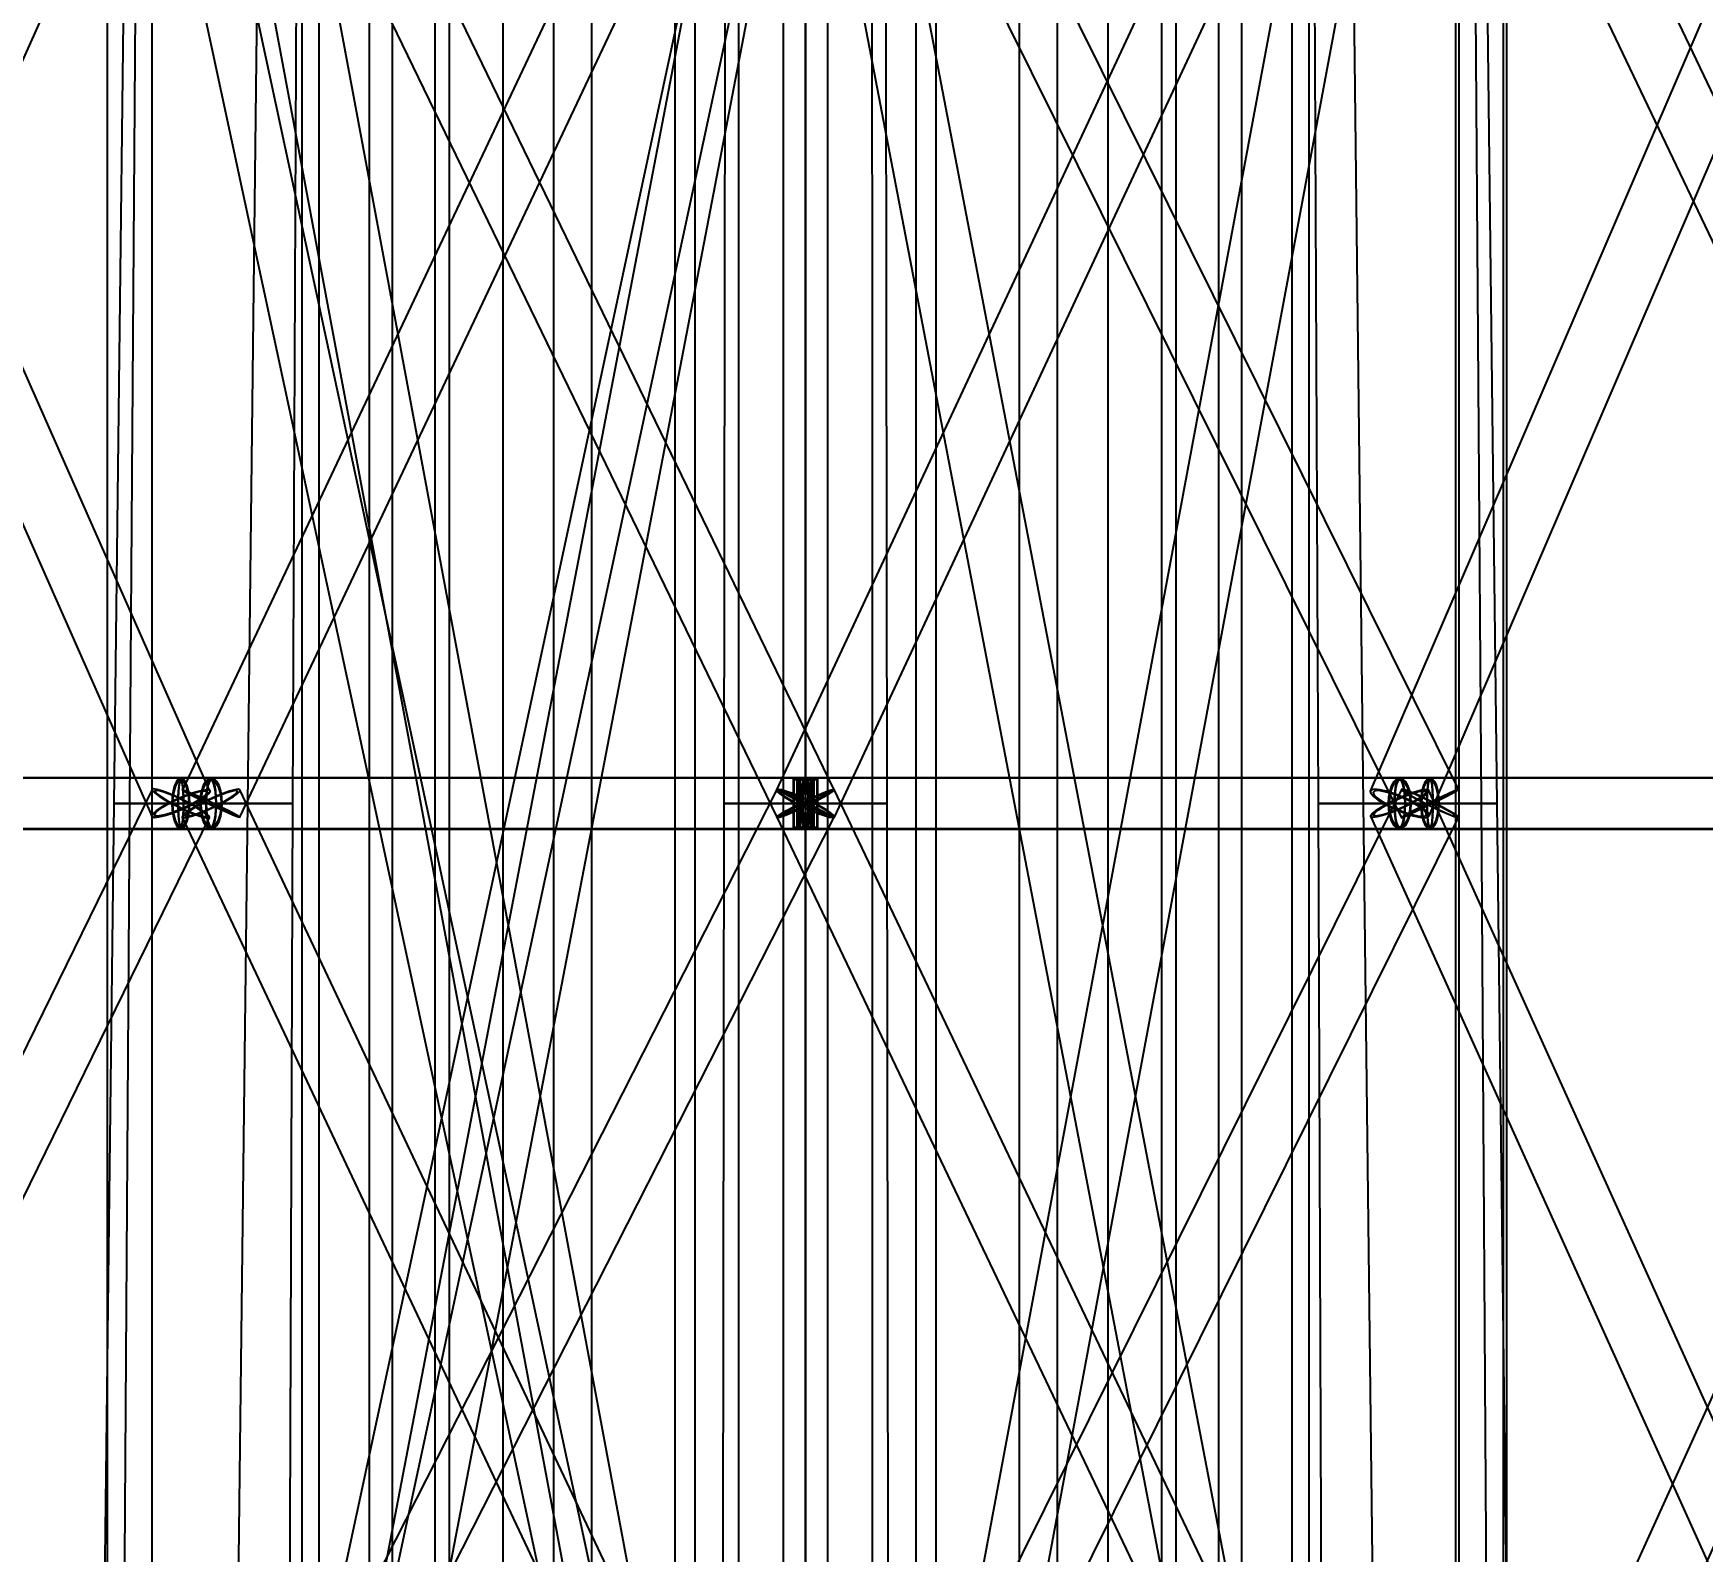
# Model space of a CAD drawing. Header units: millimetres. Extents: x -123812 to 252100, y -3000 to 639000.
# Drawn here: x -6135 to 7129, y 234055 to 246119 of the extents above; entities that cross this region are included whole.
import ezdxf

# ---------------------------------------------------------------- set-up
doc = ezdxf.new("R2010")
doc.units = ezdxf.units.MM
for name, color, linetype, lineweight in [('D-BMK-AXIS', 7, 'Continuous', 13), ('D-STR-CORE', 7, 'Continuous', 25), ('D-STR-DIM', 7, 'Continuous', 13), ('D-STR-STRC', 7, 'Continuous', 25)]:
    doc.layers.add(name, color=color, linetype=linetype, lineweight=lineweight)
doc.styles.add('OpenSansCondensed-Light', font='OpenSansCondensed-Light.ttf')
doc.styles.add('TOWER_UNICODE', font='Arial Unicode.ttf')
doc.dimstyles.new('EZDXF', dxfattribs={"dimtxt": 0.25, "dimasz": 0.175, "dimexe": 0.375, "dimexo": 0.125, "dimgap": 0.1, "dimtad": 1, "dimlfac": 100, "dimzin": 12, "dimdsep": 46, "dimtxsty": 'OpenSansCondensed-Light', "dimblk": 'ARCHTICK', "dimcen": 2.5, "dimazin": 3, "dimtfac": 0.5, "dimtmove": 2, "dimatfit": 3})

# ---------------------------------------------------------------- blocks, each defined once
blk = doc.blocks.new('_ARCHTICK')
at = {"color": 0, "linetype": 'BYBLOCK', "const_width": 0.15}
blk.add_lwpolyline([(-0.5, -0.5), (0.5, 0.5)], dxfattribs=at)

msp = doc.modelspace()

# ---------------------------------------------------------------- linework, layer by layer
at = {"layer": 'D-BMK-AXIS'}
msp.add_line((0, -3000), (0, 639000), dxfattribs=at)
at = {"layer": 'D-STR-CORE'}
for points in [[(-4000, 100000), (-4000, 375000), (-3284.1, 375000), (-3284.1, 100000)], [(-4000, 100000), (-4000, 375000), (-3284.1, 375000), (-3284.1, 100000)], [(-3863.7, 100000), (-3863.7, 375000), (-2944.5, 375000), (-2944.5, 100000)], [(-3863.7, 100000), (-3863.7, 375000), (-2944.5, 375000), (-2944.5, 100000)], [(-3464.1, 100000), (-3464.1, 375000), (-2404.2, 375000), (-2404.2, 100000)], [(-3464.1, 100000), (-3464.1, 375000), (-2404.2, 375000), (-2404.2, 100000)], [(-2828.4, 100000), (-2828.4, 375000), (-1700, 375000), (-1700, 100000)], [(-2828.4, 100000), (-2828.4, 375000), (-1700, 375000), (-1700, 100000)], [(-2000, 100000), (-2000, 375000), (-880, 375000), (-880, 100000)], [(-2000, 100000), (-2000, 375000), (-880, 375000), (-880, 100000)], [(-1035.3, 100000), (-1035.3, 375000), (0, 375000), (0, 100000)], [(-1035.3, 100000), (-1035.3, 375000), (0, 375000), (0, 100000)], [(0, 100000), (0, 375000), (1035.3, 375000), (1035.3, 100000)], [(0, 100000), (0, 375000), (1035.3, 375000), (1035.3, 100000)], [(880, 100000), (880, 375000), (2000, 375000), (2000, 100000)], [(880, 100000), (880, 375000), (2000, 375000), (2000, 100000)], [(1700, 100000), (1700, 375000), (2828.4, 375000), (2828.4, 100000)], [(1700, 100000), (1700, 375000), (2828.4, 375000), (2828.4, 100000)], [(2404.2, 100000), (2404.2, 375000), (3464.1, 375000), (3464.1, 100000)], [(2404.2, 100000), (2404.2, 375000), (3464.1, 375000), (3464.1, 100000)], [(2944.5, 100000), (2944.5, 375000), (3863.7, 375000), (3863.7, 100000)], [(2944.5, 100000), (2944.5, 375000), (3863.7, 375000), (3863.7, 100000)], [(3284.1, 100000), (3284.1, 375000), (4000, 375000), (4000, 100000)], [(3284.1, 100000), (3284.1, 375000), (4000, 375000), (4000, 100000)]]:
    msp.add_lwpolyline(points, close=True, dxfattribs=at)
at = {"layer": 'D-STR-STRC'}
for points in [[(-9613.9, 249892.9), (-5191.2, 239892.9), (-5171.2, 239889.1), (-5137, 239892.9), (-5091, 239904), (-5036.3, 239921.6), (-4976.5, 239944.5), (-4915.8, 239971.3), (-4858.4, 240000), (-4808.1, 240028.7), (-4768.3, 240055.5), (-4741.8, 240078.4), (-4730.3, 240096), (-4734.8, 240107.1), (-9157.5, 250107.1)], [(-8909.2, 239894), (-4434.8, 249894), (-4434.3, 249905), (-4449.6, 249922.4), (-4479.5, 249945.1), (-4522.1, 249971.6), (-4574.4, 250000), (-4632.9, 250028.4), (-4693.6, 250054.9), (-4752.3, 250077.6), (-4805.1, 250095), (-4848.3, 250106), (-4879, 250109.7), (-4895.1, 250106), (-9369.5, 240106)], [(198.7, 225042), (-5170.6, 250042), (-5177.4, 250047.1), (-5197.2, 250048.9), (-5228.8, 250047.4), (-5270, 250042.7), (-5317.9, 250035), (-5369.4, 250025), (-5420.8, 250013.3), (-5468.7, 250000.6), (-5509.9, 249988), (-5541.5, 249976.1), (-5561.3, 249965.9), (-5568.1, 249958), (-198.7, 224958)], [(-5170.6, 224958), (198.7, 249958), (192, 249965.9), (172.1, 249976.1), (140.5, 249988), (99.4, 250000.6), (51.4, 250013.3), (0, 250025), (-51.4, 250035), (-99.4, 250042.7), (-140.5, 250047.4), (-172.1, 250048.9), (-192, 250047.1), (-198.7, 250042), (-5568.1, 225042)], [(-5073.9, 249891.7), (-228.2, 239891.7), (-224.4, 239887.9), (-205.3, 239891.7), (-172.2, 239902.9), (-127.4, 239920.7), (-73.9, 239943.9), (-15.3, 239971), (44.3, 240000), (100.8, 240029), (150.5, 240056.1), (190, 240079.3), (216.5, 240097.1), (228.2, 240108.3), (-4617.4, 250108.3)], [(-4546.7, 224952.4), (249.5, 249952.4), (241, 249959.2), (216.1, 249968.8), (176.4, 249980.5), (124.7, 249993.5), (64.6, 250006.9), (0, 250019.9), (-64.6, 250031.6), (-124.7, 250041.1), (-176.4, 250047.7), (-216.1, 250051.2), (-241, 250051.1), (-249.5, 250047.6), (-5045.7, 225047.6)], [(-228.4, 250108.9), (-4950.8, 240108.9), (-4949.4, 240105.2), (-4932.6, 240094.3), (-4901.4, 240077), (-4858, 240054.4), (-4805.4, 240028.2), (-4747.2, 240000), (-4687.2, 239971.8), (-4629.7, 239945.6), (-4578.4, 239923), (-4537, 239905.7), (-4508.2, 239894.8), (-4494, 239891.1), (228.4, 249891.1)], [(249.7, 225046.2), (-4415.2, 250046.2), (-4423.7, 250050.7), (-4448.7, 250051.7), (-4488.4, 250049.2), (-4540.1, 250043.3), (-4600.3, 250034.5), (-4664.9, 250023.3), (-4729.6, 250010.6), (-4789.8, 249997.1), (-4841.5, 249983.8), (-4881.2, 249971.7), (-4906.2, 249961.4), (-4914.7, 249953.8), (-249.7, 224953.8)], [(249.7, 224953.4), (4914.6, 249953.4), (4906.1, 249956.3), (4881.2, 249962.2), (4841.5, 249970.6), (4789.8, 249981.1), (4729.6, 249992.8), (4664.9, 250005.1), (4600.3, 250016.9), (4540.1, 250027.7), (4488.4, 250036.5), (4448.7, 250042.9), (4423.8, 250046.3), (4415.2, 250046.6), (-249.7, 225046.6)], [(5045.7, 225047.9), (249.5, 250047.9), (241, 250046.8), (216, 250042.5), (176.4, 250035.4), (124.7, 250025.8), (64.6, 250014.5), (0, 250002.2), (-64.6, 249989.7), (-124.7, 249978), (-176.4, 249967.7), (-216, 249959.7), (-241, 249954.3), (-249.5, 249952.1), (4546.8, 224952.1)], [(4434.9, 250107.7), (-230, 240107.7), (-226.4, 240096.5), (-207.4, 240078.8), (-174.2, 240055.7), (-129.1, 240028.9), (-75.3, 240000), (-16.3, 239971.1), (43.8, 239944.3), (100.9, 239921.2), (151.2, 239903.5), (191.1, 239892.3), (218, 239888.5), (230, 239892.3), (4895, 249892.3)], [(-226.9, 249886.9), (4736, 239886.9), (4748, 239890.7), (4774.7, 239902), (4814.2, 239920), (4863.8, 239943.4), (4920.2, 239970.7), (4979.5, 240000), (5037.6, 240029.3), (5090.7, 240056.6), (5135.1, 240080), (5167.8, 240098), (5186.5, 240109.3), (5189.9, 240113.1), (226.9, 250113.1)], [(8790.2, 250097.9), (4488.3, 240097.9), (4493.3, 240079.9), (4513.9, 240056.5), (4548.7, 240029.2), (4595.4, 240000), (4650.7, 239970.8), (4710.9, 239943.5), (4771.9, 239920.1), (4829.5, 239902.1), (4879.8, 239890.8), (4919.4, 239887), (4945.5, 239890.8), (4956.5, 239902.1), (9258.4, 249902.1)], [(9849.6, 240109.6), (5074.8, 250109.6), (5062.9, 250113.5), (5036.3, 250109.6), (4996.6, 250098.3), (4946.7, 250080.2), (4889.9, 250056.7), (4830, 250029.4), (4771.3, 250000), (4717.6, 249970.6), (4672.6, 249943.3), (4639.4, 249919.8), (4620.3, 249901.7), (4616.5, 249890.4), (9391.4, 239890.4)], [(5572.6, 225000), (5572.6, 250000), (5565.6, 250012.7), (5545.3, 250024.5), (5513, 250034.6), (5471, 250042.4), (5421.9, 250047.2), (5369.4, 250048.9), (5316.8, 250047.2), (5267.8, 250042.4), (5225.7, 250034.6), (5193.4, 250024.5), (5173.1, 250012.7), (5166.2, 250000), (5166.2, 225000)], [(-9633, 229888.3), (-4734.9, 239888.3), (-4738.9, 239899.8), (-4758.2, 239918.2), (-4791.4, 239942.2), (-4836.3, 239970.1), (-4889.9, 240000), (-4948.5, 240029.9), (-5008, 240057.8), (-5064.5, 240081.8), (-5114, 240100.2), (-5153.3, 240111.7), (-5179.6, 240115.7), (-5191.1, 240111.7), (-10089.2, 230111.7)], [(-9620.5, 239796.8), (-4963, 239796.8), (-4944.7, 239803.7), (-4927.6, 239824), (-4912.9, 239856.3), (-4901.7, 239898.4), (-4894.6, 239947.4), (-4892.2, 240000), (-4894.6, 240052.6), (-4901.7, 240101.6), (-4912.9, 240143.7), (-4927.6, 240176), (-4944.7, 240196.3), (-4963, 240203.2), (-9620.5, 240203.2)], [(-9139.3, 239796.8), (-4722.4, 239796.8), (-4699.4, 239803.7), (-4678, 239824), (-4659.6, 239856.3), (-4645.5, 239898.4), (-4636.6, 239947.4), (-4633.6, 240000), (-4636.6, 240052.6), (-4645.5, 240101.6), (-4659.6, 240143.7), (-4678, 240176), (-4699.4, 240196.3), (-4722.4, 240203.2), (-9139.3, 240203.2)], [(-4856.9, 229884.7), (225.8, 239884.7), (222.5, 239888.6), (204, 239900.2), (171.6, 239918.5), (127.5, 239942.4), (74.7, 239970.2), (16.9, 240000), (-42.2, 240029.8), (-98.3, 240057.6), (-147.8, 240081.5), (-187.1, 240099.8), (-213.8, 240111.4), (-225.8, 240115.3), (-5308.5, 230115.3)], [(229.2, 230109.3), (-4493.2, 240109.3), (-4506.6, 240113.2), (-4534.8, 240109.3), (-4575.7, 240098), (-4626.6, 240080), (-4684, 240056.6), (-4744.1, 240029.3), (-4802.6, 240000), (-4855.7, 239970.7), (-4899.8, 239943.4), (-4931.7, 239920), (-4949.3, 239902), (-4951.5, 239890.7), (-229.2, 229890.7)], [(5001, 230110), (227.4, 240110), (212, 240106.3), (182.2, 240095.3), (140, 240077.8), (88.2, 240055), (30.4, 240028.5), (-29.4, 240000), (-87.3, 239971.5), (-139.2, 239945), (-181.6, 239922.2), (-211.6, 239904.7), (-227.3, 239893.7), (-227.4, 239890), (4546.3, 229890)], [(227, 229889.7), (5190, 239889.7), (5177.9, 239901.1), (5151.1, 239919.2), (5111.5, 239942.9), (5061.8, 239970.4), (5005.4, 240000), (4946, 240029.6), (4887.8, 240057.1), (4834.8, 240080.8), (4790.4, 240098.9), (4757.9, 240110.3), (4739.3, 240114.2), (4735.9, 240110.3), (-227, 230110.3)], [(9472.3, 230107.4), (4951.6, 240107.4), (4934.4, 240111.2), (4902.8, 240107.4), (4858.8, 240096.3), (4805.6, 240078.6), (4746.7, 240055.6), (4686.1, 240028.8), (4628, 240000), (4576.4, 239971.2), (4534.7, 239944.4), (4505.7, 239921.4), (4491.6, 239903.7), (4493.2, 239892.6), (9013.8, 229892.6)], [(9139.3, 240203.2), (4722.4, 240203.2), (4699.4, 240196.3), (4678, 240176), (4659.6, 240143.7), (4645.5, 240101.6), (4636.6, 240052.6), (4633.6, 240000), (4636.6, 239947.4), (4645.5, 239898.4), (4659.6, 239856.3), (4678, 239824), (4699.4, 239803.7), (4722.4, 239796.8), (9139.3, 239796.8)], [(5310.5, 229891.1), (9848.3, 239891.1), (9852, 239902.4), (9839.9, 239920.3), (9812.9, 239943.6), (9772.7, 239970.8), (9722.2, 240000), (9664.7, 240029.2), (9604.3, 240056.4), (9544.9, 240079.7), (9490.7, 240097.6), (9445.3, 240108.9), (9411.9, 240112.7), (9392.7, 240108.9), (4854.9, 230108.9)], [(9620.5, 240203.2), (4963, 240203.2), (4944.7, 240196.3), (4927.6, 240176), (4912.9, 240143.7), (4901.7, 240101.6), (4894.6, 240052.6), (4892.2, 240000), (4894.6, 239947.4), (4901.7, 239898.4), (4912.9, 239856.3), (4927.6, 239824), (4944.7, 239803.7), (4963, 239796.8), (9620.5, 239796.8)]]:
    msp.add_lwpolyline(points, dxfattribs=at)
for points in [[(-5547.2, 225000), (-5191.6, 225000), (-5191.6, 250000), (-5547.2, 250000)], [(-5547.2, 225000), (-5191.6, 225000), (-5191.6, 250000), (-5547.2, 250000)], [(-5495.1, 240000), (-4430.8, 240000), (-4314.4, 250000), (-5376.8, 250000)], [(-5371.4, 240000), (-4073.3, 240000), (-4029.1, 250000), (-5300.8, 250000)], [(-649.1, 240000), (649.1, 240000), (635.8, 250000), (-635.8, 250000)], [(-649.1, 240000), (649.1, 240000), (635.8, 250000), (-635.8, 250000)], [(-532.1, 240000), (532.1, 240000), (531.2, 250000), (-531.2, 250000)], [(-177.8, 225000), (177.8, 225000), (177.8, 250000), (-177.8, 250000)], [(-177.8, 225000), (177.8, 225000), (177.8, 250000), (-177.8, 250000)], [(4029.1, 250000), (4073.3, 240000), (5371.4, 240000), (5300.8, 250000)], [(4314.4, 250000), (4430.8, 240000), (5495.1, 240000), (5376.8, 250000)], [(5191.6, 225000), (5547.2, 225000), (5547.2, 250000), (5191.6, 250000)], [(5191.6, 225000), (5547.2, 225000), (5547.2, 250000), (5191.6, 250000)], [(-8756.6, 239800), (46.2, 239800), (46.2, 240200), (-8756.6, 240200)], [(-8373.6, 239800), (98.8, 239800), (98.8, 240200), (-8373.6, 240200)], [(-8341.5, 239800), (66.7, 239800), (66.7, 240200), (-8341.5, 240200)], [(-4858.4, 240000), (-4915.8, 239971.3), (-4976.5, 239944.5), (-5036.3, 239921.6), (-5091, 239904), (-5137, 239892.9), (-5171.2, 239889.1), (-5191.2, 239892.9), (-5195.6, 239904), (-5184.2, 239921.6), (-5157.7, 239944.5), (-5117.9, 239971.3), (-5067.6, 240000), (-5010.1, 240028.7), (-4949.4, 240055.5), (-4889.7, 240078.4), (-4834.9, 240096), (-4788.9, 240107.1), (-4754.7, 240110.9), (-4734.8, 240107.1), (-4730.3, 240096), (-4741.8, 240078.4), (-4768.3, 240055.5), (-4808.1, 240028.7)], [(-5036, 240000), (-4977.5, 239970.1), (-4918, 239942.2), (-4861.5, 239918.2), (-4811.9, 239899.8), (-4772.7, 239888.3), (-4746.4, 239884.3), (-4734.9, 239888.3), (-4738.9, 239899.8), (-4758.2, 239918.2), (-4791.4, 239942.2), (-4836.3, 239970.1), (-4889.9, 240000), (-4948.5, 240029.9), (-5008, 240057.8), (-5064.5, 240081.8), (-5114, 240100.2), (-5153.3, 240111.7), (-5179.6, 240115.7), (-5191.1, 240111.7), (-5187.1, 240100.2), (-5167.8, 240081.8), (-5134.5, 240057.8), (-5089.6, 240029.9)], [(-4868.7, 240000), (-4920.5, 239974.1), (-4975.2, 239950), (-5029.1, 239929.3), (-5078.4, 239913.4), (-5119.9, 239903.4), (-5150.7, 239900), (-5168.7, 239903.4), (-5172.7, 239913.4), (-5162.4, 239929.3), (-5138.5, 239950), (-5102.6, 239974.1), (-5057.3, 240000), (-5005.5, 240025.9), (-4950.8, 240050), (-4896.9, 240070.7), (-4847.5, 240086.6), (-4806, 240096.6), (-4775.2, 240100), (-4757.2, 240096.6), (-4753.2, 240086.6), (-4763.5, 240070.7), (-4787.4, 240050), (-4823.3, 240025.9)], [(-5028.8, 240000), (-4976.1, 239973), (-4922.4, 239947.9), (-4871.5, 239926.3), (-4826.8, 239909.7), (-4791.4, 239899.3), (-4767.7, 239895.7), (-4757.3, 239899.3), (-4760.9, 239909.7), (-4778.3, 239926.3), (-4808.3, 239947.9), (-4848.8, 239973), (-4897.1, 240000), (-4949.9, 240027), (-5003.6, 240052.1), (-5054.5, 240073.7), (-5099.1, 240090.3), (-5134.5, 240100.7), (-5158.2, 240104.3), (-5168.6, 240100.7), (-5165, 240090.3), (-5147.6, 240073.7), (-5117.7, 240052.1), (-5077.1, 240027)], [(-5033.7, 240000), (-5031.3, 239947.4), (-5024.2, 239898.4), (-5013, 239856.3), (-4998.3, 239824), (-4981.3, 239803.7), (-4963, 239796.8), (-4944.7, 239803.7), (-4927.6, 239824), (-4912.9, 239856.3), (-4901.7, 239898.4), (-4894.6, 239947.4), (-4892.2, 240000), (-4894.6, 240052.6), (-4901.7, 240101.6), (-4912.9, 240143.7), (-4927.6, 240176), (-4944.7, 240196.3), (-4963, 240203.2), (-4981.3, 240196.3), (-4998.3, 240176), (-5013, 240143.7), (-5024.2, 240101.6), (-5031.3, 240052.6)], [(-5028.2, 240000), (-5025.9, 239951.5), (-5019.4, 239906.4), (-5009.1, 239867.6), (-4995.6, 239837.9), (-4979.8, 239819.2), (-4963, 239812.8), (-4946.1, 239819.2), (-4930.4, 239837.9), (-4916.9, 239867.6), (-4906.5, 239906.4), (-4900, 239951.5), (-4897.8, 240000), (-4900, 240048.5), (-4906.5, 240093.6), (-4916.9, 240132.4), (-4930.4, 240162.1), (-4946.1, 240180.8), (-4963, 240187.2), (-4979.8, 240180.8), (-4995.6, 240162.1), (-5009.1, 240132.4), (-5019.4, 240093.6), (-5025.9, 240048.5)], [(-4987, 240000), (-4986.1, 239947.4), (-4983.7, 239898.4), (-4979.9, 239856.3), (-4975, 239824), (-4969.2, 239803.7), (-4963, 239796.8), (0, 239796.8), (6.2, 239803.7), (12, 239824), (17, 239856.3), (20.8, 239898.4), (23.2, 239947.4), (24, 240000), (23.2, 240052.6), (20.8, 240101.6), (17, 240143.7), (12, 240176), (6.2, 240196.3), (0, 240203.2), (-4963, 240203.2), (-4969.2, 240196.3), (-4975, 240176), (-4979.9, 240143.7), (-4983.7, 240101.6), (-4986.1, 240052.6)], [(-4987, 240000), (-4986.1, 239947.4), (-4983.7, 239898.4), (-4979.9, 239856.3), (-4975, 239824), (-4969.2, 239803.7), (-4963, 239796.8), (-4956.8, 239803.7), (-4951, 239824), (-4946, 239856.3), (-4942.2, 239898.4), (-4939.8, 239947.4), (-4939, 240000), (-4939.8, 240052.6), (-4942.2, 240101.6), (-4946, 240143.7), (-4951, 240176), (-4956.8, 240196.3), (-4963, 240203.2), (-4969.2, 240196.3), (-4975, 240176), (-4979.9, 240143.7), (-4983.7, 240101.6), (-4986.1, 240052.6)], [(-4985.1, 240000), (-4984.3, 239951.5), (-4982.1, 239906.4), (-4978.6, 239867.6), (-4974, 239837.9), (-4968.7, 239819.2), (-4963, 239812.8), (-4957.3, 239819.2), (-4951.9, 239837.9), (-4947.3, 239867.6), (-4943.8, 239906.4), (-4941.6, 239951.5), (-4940.9, 240000), (-4941.6, 240048.5), (-4943.8, 240093.6), (-4947.3, 240132.4), (-4951.9, 240162.1), (-4957.3, 240180.8), (-4963, 240187.2), (-4968.7, 240180.8), (-4974, 240162.1), (-4978.6, 240132.4), (-4982.1, 240093.6), (-4984.3, 240048.5)], [(-4802.6, 240000), (-4855.7, 239970.7), (-4899.8, 239943.4), (-4931.7, 239920), (-4949.3, 239902), (-4951.5, 239890.7), (-4938.1, 239886.8), (-4910, 239890.7), (-4869.1, 239902), (-4818.2, 239920), (-4760.7, 239943.4), (-4700.7, 239970.7), (-4642.1, 240000), (-4589, 240029.3), (-4545, 240056.6), (-4513.1, 240080), (-4495.4, 240098), (-4493.2, 240109.3), (-4506.6, 240113.2), (-4534.8, 240109.3), (-4575.7, 240098), (-4626.6, 240080), (-4684, 240056.6), (-4744.1, 240029.3)], [(-4697.6, 240000), (-4639.3, 239971.8), (-4586.7, 239945.6), (-4543.4, 239923), (-4512.2, 239905.7), (-4495.4, 239894.8), (-4494, 239891.1), (-4508.2, 239894.8), (-4537, 239905.7), (-4578.4, 239923), (-4629.7, 239945.6), (-4687.2, 239971.8), (-4747.2, 240000), (-4805.4, 240028.2), (-4858, 240054.4), (-4901.4, 240077), (-4932.6, 240094.3), (-4949.4, 240105.2), (-4950.8, 240108.9), (-4936.6, 240105.2), (-4907.8, 240094.3), (-4866.3, 240077), (-4815.1, 240054.4), (-4757.6, 240028.2)], [(-4794.7, 240000), (-4842.6, 239973.6), (-4882.3, 239949), (-4911.1, 239927.8), (-4927, 239911.6), (-4929, 239901.4), (-4916.9, 239898), (-4891.5, 239901.4), (-4854.7, 239911.6), (-4808.8, 239927.8), (-4757, 239949), (-4702.8, 239973.6), (-4650, 240000), (-4602.1, 240026.4), (-4562.5, 240051), (-4533.7, 240072.2), (-4517.8, 240088.4), (-4515.8, 240098.6), (-4527.9, 240102), (-4553.2, 240098.6), (-4590.1, 240088.4), (-4636, 240072.2), (-4687.8, 240051), (-4741.9, 240026.4)], [(-4700, 240000), (-4647.5, 239974.6), (-4600.1, 239950.9), (-4561, 239930.6), (-4532.9, 239915), (-4517.7, 239905.2), (-4516.5, 239901.8), (-4529.3, 239905.2), (-4555.2, 239915), (-4592.6, 239930.6), (-4638.8, 239950.9), (-4690.7, 239974.6), (-4744.7, 240000), (-4797.3, 240025.4), (-4844.7, 240049.1), (-4883.8, 240069.4), (-4911.9, 240085), (-4927.1, 240094.8), (-4928.3, 240098.2), (-4915.5, 240094.8), (-4889.5, 240085), (-4852.2, 240069.4), (-4806, 240049.1), (-4754.1, 240025.4)], [(-4811.2, 240000), (-4808.2, 239947.4), (-4799.3, 239898.4), (-4785.2, 239856.3), (-4766.8, 239824), (-4745.4, 239803.7), (-4722.4, 239796.8), (-4699.4, 239803.7), (-4678, 239824), (-4659.6, 239856.3), (-4645.5, 239898.4), (-4636.6, 239947.4), (-4633.6, 240000), (-4636.6, 240052.6), (-4645.5, 240101.6), (-4659.6, 240143.7), (-4678, 240176), (-4699.4, 240196.3), (-4722.4, 240203.2), (-4745.4, 240196.3), (-4766.8, 240176), (-4785.2, 240143.7), (-4799.3, 240101.6), (-4808.2, 240052.6)], [(-4804.2, 240000), (-4801.4, 239951.5), (-4793.2, 239906.4), (-4780.2, 239867.6), (-4763.3, 239837.9), (-4743.6, 239819.2), (-4722.4, 239812.8), (-4701.2, 239819.2), (-4681.5, 239837.9), (-4664.5, 239867.6), (-4651.5, 239906.4), (-4643.3, 239951.5), (-4640.6, 240000), (-4643.3, 240048.5), (-4651.5, 240093.6), (-4664.5, 240132.4), (-4681.5, 240162.1), (-4701.2, 240180.8), (-4722.4, 240187.2), (-4743.6, 240180.8), (-4763.3, 240162.1), (-4780.2, 240132.4), (-4793.2, 240093.6), (-4801.4, 240048.5)], [(-4764.7, 240000), (-4763.3, 239947.4), (-4759.1, 239898.4), (-4752.3, 239856.3), (-4743.6, 239824), (-4733.3, 239803.7), (-4722.4, 239796.8), (0, 239796.8), (11, 239803.7), (21.2, 239824), (30, 239856.3), (36.7, 239898.4), (40.9, 239947.4), (42.4, 240000), (40.9, 240052.6), (36.7, 240101.6), (30, 240143.7), (21.2, 240176), (11, 240196.3), (0, 240203.2), (-4722.4, 240203.2), (-4733.3, 240196.3), (-4743.6, 240176), (-4752.3, 240143.7), (-4759.1, 240101.6), (-4763.3, 240052.6)], [(-4764.7, 240000), (-4763.3, 239947.4), (-4759.1, 239898.4), (-4752.3, 239856.3), (-4743.6, 239824), (-4733.3, 239803.7), (-4722.4, 239796.8), (-4711.4, 239803.7), (-4701.2, 239824), (-4692.4, 239856.3), (-4685.7, 239898.4), (-4681.5, 239947.4), (-4680, 240000), (-4681.5, 240052.6), (-4685.7, 240101.6), (-4692.4, 240143.7), (-4701.2, 240176), (-4711.4, 240196.3), (-4722.4, 240203.2), (-4733.3, 240196.3), (-4743.6, 240176), (-4752.3, 240143.7), (-4759.1, 240101.6), (-4763.3, 240052.6)], [(-4761.4, 240000), (-4760.1, 239951.5), (-4756.2, 239906.4), (-4750, 239867.6), (-4741.9, 239837.9), (-4732.5, 239819.2), (-4722.4, 239812.8), (-4712.3, 239819.2), (-4702.9, 239837.9), (-4694.8, 239867.6), (-4688.6, 239906.4), (-4684.7, 239951.5), (-4683.3, 240000), (-4684.7, 240048.5), (-4688.6, 240093.6), (-4694.8, 240132.4), (-4702.9, 240162.1), (-4712.3, 240180.8), (-4722.4, 240187.2), (-4732.5, 240180.8), (-4741.9, 240162.1), (-4750, 240132.4), (-4756.2, 240093.6), (-4760.1, 240048.5)], [(-75.3, 240000), (-16.3, 239971.1), (43.8, 239944.3), (100.9, 239921.2), (151.2, 239903.5), (191.1, 239892.3), (218, 239888.5), (230, 239892.3), (226.4, 239903.5), (207.4, 239921.2), (174.2, 239944.3), (129.1, 239971.1), (75.3, 240000), (16.3, 240028.9), (-43.8, 240055.7), (-100.9, 240078.8), (-151.2, 240096.5), (-191.1, 240107.7), (-218, 240111.5), (-230, 240107.7), (-226.4, 240096.5), (-207.4, 240078.8), (-174.2, 240055.7), (-129.1, 240028.9)], [(44.3, 240000), (-15.3, 239971), (-73.9, 239943.9), (-127.4, 239920.7), (-172.2, 239902.9), (-205.3, 239891.7), (-224.4, 239887.9), (-228.2, 239891.7), (-216.5, 239902.9), (-190, 239920.7), (-150.5, 239943.9), (-100.8, 239971), (-44.3, 240000), (15.3, 240029), (73.9, 240056.1), (127.4, 240079.3), (172.2, 240097.1), (205.3, 240108.3), (224.4, 240112.1), (228.2, 240108.3), (216.5, 240097.1), (190, 240079.3), (150.5, 240056.1), (100.8, 240029)], [(29.4, 240000), (-30.4, 239971.5), (-88.2, 239945), (-140, 239922.2), (-182.2, 239904.7), (-212, 239893.7), (-227.4, 239890), (-227.3, 239893.7), (-211.6, 239904.7), (-181.6, 239922.2), (-139.2, 239945), (-87.3, 239971.5), (-29.4, 240000), (30.4, 240028.5), (88.2, 240055), (140, 240077.8), (182.2, 240095.3), (212, 240106.3), (227.4, 240110), (227.3, 240106.3), (211.6, 240095.3), (181.6, 240077.8), (139.2, 240055), (87.3, 240028.5)], [(-16.9, 240000), (42.2, 239970.2), (98.3, 239942.4), (147.8, 239918.5), (187.1, 239900.2), (213.8, 239888.6), (225.8, 239884.7), (222.5, 239888.6), (204, 239900.2), (171.6, 239918.5), (127.5, 239942.4), (74.7, 239970.2), (16.9, 240000), (-42.2, 240029.8), (-98.3, 240057.6), (-147.8, 240081.5), (-187.1, 240099.8), (-213.8, 240111.4), (-225.8, 240115.3), (-222.5, 240111.4), (-204, 240099.8), (-171.6, 240081.5), (-127.5, 240057.6), (-74.7, 240029.8)], [(-67.8, 240000), (-14.7, 239974), (39.5, 239949.7), (91, 239928.9), (136.3, 239913), (172.3, 239902.9), (196.5, 239899.5), (207.4, 239902.9), (204.1, 239913), (186.9, 239928.9), (157, 239949.7), (116.4, 239974), (67.8, 240000), (14.7, 240026), (-39.5, 240050.3), (-91, 240071.1), (-136.3, 240087), (-172.3, 240097.1), (-196.5, 240100.5), (-207.4, 240097.1), (-204.1, 240087), (-186.9, 240071.1), (-157, 240050.3), (-116.4, 240026)], [(39.9, 240000), (-13.8, 239973.8), (-66.6, 239949.4), (-114.8, 239928.5), (-155.3, 239912.4), (-185.1, 239902.3), (-202.3, 239898.9), (-205.8, 239902.3), (-195.2, 239912.4), (-171.3, 239928.5), (-135.7, 239949.4), (-90.9, 239973.8), (-39.9, 240000), (13.8, 240026.2), (66.6, 240050.6), (114.8, 240071.5), (155.3, 240087.6), (185.1, 240097.7), (202.3, 240101.1), (205.8, 240097.7), (195.2, 240087.6), (171.3, 240071.5), (135.7, 240050.6), (90.9, 240026.2)], [(26.5, 240000), (-27.4, 239974.3), (-79.5, 239950.4), (-126.2, 239929.9), (-164.3, 239914.1), (-191.2, 239904.2), (-205, 239900.8), (-204.9, 239904.2), (-190.8, 239914.1), (-163.7, 239929.9), (-125.5, 239950.4), (-78.7, 239974.3), (-26.5, 240000), (27.4, 240025.7), (79.5, 240049.6), (126.2, 240070.1), (164.3, 240085.9), (191.2, 240095.8), (205, 240099.2), (204.9, 240095.8), (190.8, 240085.9), (163.7, 240070.1), (125.5, 240049.6), (78.7, 240025.7)], [(-15.2, 240000), (38, 239973.1), (88.6, 239948), (133.2, 239926.5), (168.7, 239910), (192.7, 239899.6), (203.6, 239896.1), (200.6, 239899.6), (183.9, 239910), (154.7, 239926.5), (115, 239948), (67.4, 239973.1), (15.2, 240000), (-38, 240026.9), (-88.6, 240052), (-133.2, 240073.5), (-168.7, 240090), (-192.7, 240100.4), (-203.6, 240103.9), (-200.6, 240100.4), (-183.9, 240090), (-154.7, 240073.5), (-115, 240052), (-67.4, 240026.9)], [(98.8, 240200), (-98.8, 240200), (-98.8, 239800), (98.8, 239800)], [(92.9, 240188), (-92.9, 240188), (-92.9, 239812), (92.9, 239812)], [(66.7, 240200), (-66.7, 240200), (-66.7, 239800), (66.7, 239800)], [(-66.7, 239800), (8341.5, 239800), (8341.5, 240200), (-66.7, 240200)], [(-66.7, 240200), (66.7, 240200), (66.7, 239800), (-66.7, 239800)], [(62.7, 240188), (-62.7, 240188), (-62.7, 239812), (62.7, 239812)], [(-62.7, 240188), (62.7, 240188), (62.7, 239812), (-62.7, 239812)], [(46.2, 240200), (-46.2, 240200), (-46.2, 239800), (46.2, 239800)], [(-46.2, 239800), (8756.6, 239800), (8756.6, 240200), (-46.2, 240200)], [(-46.2, 240200), (46.2, 240200), (46.2, 239800), (-46.2, 239800)], [(43.4, 240188), (-43.4, 240188), (-43.4, 239812), (43.4, 239812)], [(-43.4, 240188), (43.4, 240188), (43.4, 239812), (-43.4, 239812)], [(-42.4, 240000), (-40.9, 239947.4), (-36.7, 239898.4), (-30, 239856.3), (-21.2, 239824), (-11, 239803.7), (0, 239796.8), (11, 239803.7), (21.2, 239824), (30, 239856.3), (36.7, 239898.4), (40.9, 239947.4), (42.4, 240000), (40.9, 240052.6), (36.7, 240101.6), (30, 240143.7), (21.2, 240176), (11, 240196.3), (0, 240203.2), (-11, 240196.3), (-21.2, 240176), (-30, 240143.7), (-36.7, 240101.6), (-40.9, 240052.6)], [(-42.4, 240000), (-40.9, 239947.4), (-36.7, 239898.4), (-30, 239856.3), (-21.2, 239824), (-11, 239803.7), (0, 239796.8), (4722.4, 239796.8), (4733.3, 239803.7), (4743.6, 239824), (4752.3, 239856.3), (4759.1, 239898.4), (4763.3, 239947.4), (4764.7, 240000), (4763.3, 240052.6), (4759.1, 240101.6), (4752.3, 240143.7), (4743.6, 240176), (4733.3, 240196.3), (4722.4, 240203.2), (0, 240203.2), (-11, 240196.3), (-21.2, 240176), (-30, 240143.7), (-36.7, 240101.6), (-40.9, 240052.6)], [(42.4, 240000), (40.9, 239947.4), (36.7, 239898.4), (30, 239856.3), (21.2, 239824), (11, 239803.7), (0, 239796.8), (-11, 239803.7), (-21.2, 239824), (-30, 239856.3), (-36.7, 239898.4), (-40.9, 239947.4), (-42.4, 240000), (-40.9, 240052.6), (-36.7, 240101.6), (-30, 240143.7), (-21.2, 240176), (-11, 240196.3), (0, 240203.2), (11, 240196.3), (21.2, 240176), (30, 240143.7), (36.7, 240101.6), (40.9, 240052.6)], [(-39, 240000), (-37.7, 239951.5), (-33.8, 239906.4), (-27.6, 239867.6), (-19.5, 239837.9), (-10.1, 239819.2), (0, 239812.8), (10.1, 239819.2), (19.5, 239837.9), (27.6, 239867.6), (33.8, 239906.4), (37.7, 239951.5), (39, 240000), (37.7, 240048.5), (33.8, 240093.6), (27.6, 240132.4), (19.5, 240162.1), (10.1, 240180.8), (0, 240187.2), (-10.1, 240180.8), (-19.5, 240162.1), (-27.6, 240132.4), (-33.8, 240093.6), (-37.7, 240048.5)], [(39, 240000), (37.7, 239951.5), (33.8, 239906.4), (27.6, 239867.6), (19.5, 239837.9), (10.1, 239819.2), (0, 239812.8), (-10.1, 239819.2), (-19.5, 239837.9), (-27.6, 239867.6), (-33.8, 239906.4), (-37.7, 239951.5), (-39, 240000), (-37.7, 240048.5), (-33.8, 240093.6), (-27.6, 240132.4), (-19.5, 240162.1), (-10.1, 240180.8), (0, 240187.2), (10.1, 240180.8), (19.5, 240162.1), (27.6, 240132.4), (33.8, 240093.6), (37.7, 240048.5)], [(-24, 240000), (-23.2, 239947.4), (-20.8, 239898.4), (-17, 239856.3), (-12, 239824), (-6.2, 239803.7), (0, 239796.8), (6.2, 239803.7), (12, 239824), (17, 239856.3), (20.8, 239898.4), (23.2, 239947.4), (24, 240000), (23.2, 240052.6), (20.8, 240101.6), (17, 240143.7), (12, 240176), (6.2, 240196.3), (0, 240203.2), (-6.2, 240196.3), (-12, 240176), (-17, 240143.7), (-20.8, 240101.6), (-23.2, 240052.6)], [(-24, 240000), (-23.2, 239947.4), (-20.8, 239898.4), (-17, 239856.3), (-12, 239824), (-6.2, 239803.7), (0, 239796.8), (4963, 239796.8), (4969.2, 239803.7), (4975, 239824), (4979.9, 239856.3), (4983.7, 239898.4), (4986.1, 239947.4), (4987, 240000), (4986.1, 240052.6), (4983.7, 240101.6), (4979.9, 240143.7), (4975, 240176), (4969.2, 240196.3), (4963, 240203.2), (0, 240203.2), (-6.2, 240196.3), (-12, 240176), (-17, 240143.7), (-20.8, 240101.6), (-23.2, 240052.6)], [(24, 240000), (23.2, 239947.4), (20.8, 239898.4), (17, 239856.3), (12, 239824), (6.2, 239803.7), (0, 239796.8), (-6.2, 239803.7), (-12, 239824), (-17, 239856.3), (-20.8, 239898.4), (-23.2, 239947.4), (-24, 240000), (-23.2, 240052.6), (-20.8, 240101.6), (-17, 240143.7), (-12, 240176), (-6.2, 240196.3), (0, 240203.2), (6.2, 240196.3), (12, 240176), (17, 240143.7), (20.8, 240101.6), (23.2, 240052.6)], [(-22.1, 240000), (-21.3, 239951.5), (-19.1, 239906.4), (-15.6, 239867.6), (-11.1, 239837.9), (-5.7, 239819.2), (0, 239812.8), (5.7, 239819.2), (11.1, 239837.9), (15.6, 239867.6), (19.1, 239906.4), (21.3, 239951.5), (22.1, 240000), (21.3, 240048.5), (19.1, 240093.6), (15.6, 240132.4), (11.1, 240162.1), (5.7, 240180.8), (0, 240187.2), (-5.7, 240180.8), (-11.1, 240162.1), (-15.6, 240132.4), (-19.1, 240093.6), (-21.3, 240048.5)], [(22.1, 240000), (21.3, 239951.5), (19.1, 239906.4), (15.6, 239867.6), (11.1, 239837.9), (5.7, 239819.2), (0, 239812.8), (-5.7, 239819.2), (-11.1, 239837.9), (-15.6, 239867.6), (-19.1, 239906.4), (-21.3, 239951.5), (-22.1, 240000), (-21.3, 240048.5), (-19.1, 240093.6), (-15.6, 240132.4), (-11.1, 240162.1), (-5.7, 240180.8), (0, 240187.2), (5.7, 240180.8), (11.1, 240162.1), (15.6, 240132.4), (19.1, 240093.6), (21.3, 240048.5)], [(4595.4, 240000), (4650.7, 239970.8), (4710.9, 239943.5), (4771.9, 239920.1), (4829.5, 239902.1), (4879.8, 239890.8), (4919.4, 239887), (4945.5, 239890.8), (4956.5, 239902.1), (4951.5, 239920.1), (4930.9, 239943.5), (4896.1, 239970.8), (4849.4, 240000), (4794.1, 240029.2), (4733.9, 240056.5), (4672.9, 240079.9), (4615.3, 240097.9), (4565, 240109.2), (4525.4, 240113), (4499.2, 240109.2), (4488.3, 240097.9), (4493.3, 240079.9), (4513.9, 240056.5), (4548.7, 240029.2)], [(4816.7, 240000), (4758.7, 239971.2), (4698.1, 239944.4), (4639.2, 239921.4), (4585.9, 239903.7), (4542, 239892.6), (4510.4, 239888.8), (4493.2, 239892.6), (4491.6, 239903.7), (4505.7, 239921.4), (4534.7, 239944.4), (4576.4, 239971.2), (4628, 240000), (4686.1, 240028.8), (4746.7, 240055.6), (4805.6, 240078.6), (4858.8, 240096.3), (4902.8, 240107.4), (4934.4, 240111.2), (4951.6, 240107.4), (4953.2, 240096.3), (4939, 240078.6), (4910.1, 240055.6), (4868.4, 240028.8)], [(4607.9, 240000), (4657.7, 239973.6), (4712, 239949.1), (4767, 239928), (4818.9, 239911.8), (4864.3, 239901.6), (4900, 239898.1), (4923.6, 239901.6), (4933.4, 239911.8), (4928.9, 239928), (4910.4, 239949.1), (4879, 239973.6), (4836.9, 240000), (4787, 240026.4), (4732.8, 240050.9), (4677.8, 240072), (4625.8, 240088.2), (4580.5, 240098.4), (4544.8, 240101.9), (4521.2, 240098.4), (4511.3, 240088.2), (4515.8, 240072), (4534.4, 240050.9), (4565.8, 240026.4)], [(4807.5, 240000), (4755.1, 239974.1), (4700.5, 239949.9), (4647.4, 239929.1), (4599.4, 239913.2), (4559.8, 239903.2), (4531.2, 239899.7), (4515.7, 239903.2), (4514.3, 239913.2), (4527.1, 239929.1), (4553.1, 239949.9), (4590.7, 239974.1), (4637.3, 240000), (4689.7, 240025.9), (4744.3, 240050.1), (4797.4, 240070.9), (4845.4, 240086.8), (4885, 240096.8), (4913.5, 240100.3), (4929, 240096.8), (4930.5, 240086.8), (4917.7, 240070.9), (4891.6, 240050.1), (4854, 240025.9)], [(4811.2, 240000), (4808.2, 239947.4), (4799.3, 239898.4), (4785.2, 239856.3), (4766.8, 239824), (4745.4, 239803.7), (4722.4, 239796.8), (4699.4, 239803.7), (4678, 239824), (4659.6, 239856.3), (4645.5, 239898.4), (4636.6, 239947.4), (4633.6, 240000), (4636.6, 240052.6), (4645.5, 240101.6), (4659.6, 240143.7), (4678, 240176), (4699.4, 240196.3), (4722.4, 240203.2), (4745.4, 240196.3), (4766.8, 240176), (4785.2, 240143.7), (4799.3, 240101.6), (4808.2, 240052.6)], [(4804.2, 240000), (4801.4, 239951.5), (4793.2, 239906.4), (4780.2, 239867.6), (4763.3, 239837.9), (4743.6, 239819.2), (4722.4, 239812.8), (4701.2, 239819.2), (4681.5, 239837.9), (4664.5, 239867.6), (4651.5, 239906.4), (4643.3, 239951.5), (4640.6, 240000), (4643.3, 240048.5), (4651.5, 240093.6), (4664.5, 240132.4), (4681.5, 240162.1), (4701.2, 240180.8), (4722.4, 240187.2), (4743.6, 240180.8), (4763.3, 240162.1), (4780.2, 240132.4), (4793.2, 240093.6), (4801.4, 240048.5)], [(4764.7, 240000), (4763.3, 239947.4), (4759.1, 239898.4), (4752.3, 239856.3), (4743.6, 239824), (4733.3, 239803.7), (4722.4, 239796.8), (4711.4, 239803.7), (4701.2, 239824), (4692.4, 239856.3), (4685.7, 239898.4), (4681.5, 239947.4), (4680, 240000), (4681.5, 240052.6), (4685.7, 240101.6), (4692.4, 240143.7), (4701.2, 240176), (4711.4, 240196.3), (4722.4, 240203.2), (4733.3, 240196.3), (4743.6, 240176), (4752.3, 240143.7), (4759.1, 240101.6), (4763.3, 240052.6)], [(4761.4, 240000), (4760.1, 239951.5), (4756.2, 239906.4), (4750, 239867.6), (4741.9, 239837.9), (4732.5, 239819.2), (4722.4, 239812.8), (4712.3, 239819.2), (4702.9, 239837.9), (4694.8, 239867.6), (4688.6, 239906.4), (4684.7, 239951.5), (4683.3, 240000), (4684.7, 240048.5), (4688.6, 240093.6), (4694.8, 240132.4), (4702.9, 240162.1), (4712.3, 240180.8), (4722.4, 240187.2), (4732.5, 240180.8), (4741.9, 240162.1), (4750, 240132.4), (4756.2, 240093.6), (4760.1, 240048.5)], [(5005.4, 240000), (5061.8, 239970.4), (5111.5, 239942.9), (5151.1, 239919.2), (5177.9, 239901.1), (5190, 239889.7), (5186.7, 239885.8), (5168.1, 239889.7), (5135.5, 239901.1), (5091.2, 239919.2), (5038.1, 239942.9), (4979.9, 239970.4), (4920.6, 240000), (4864.1, 240029.6), (4814.4, 240057.1), (4774.8, 240080.8), (4748.1, 240098.9), (4735.9, 240110.3), (4739.3, 240114.2), (4757.9, 240110.3), (4790.4, 240098.9), (4834.8, 240080.8), (4887.8, 240057.1), (4946, 240029.6)], [(4946.5, 240000), (4888.3, 239970.7), (4835.2, 239943.4), (4790.8, 239920), (4758.2, 239902), (4739.5, 239890.7), (4736, 239886.9), (4748, 239890.7), (4774.7, 239902), (4814.2, 239920), (4863.8, 239943.4), (4920.2, 239970.7), (4979.5, 240000), (5037.6, 240029.3), (5090.7, 240056.6), (5135.1, 240080), (5167.8, 240098), (5186.5, 240109.3), (5189.9, 240113.1), (5177.9, 240109.3), (5151.3, 240098), (5111.8, 240080), (5062.2, 240056.6), (5005.8, 240029.3)], [(5001.2, 240000), (5052.1, 239973.4), (5096.9, 239948.5), (5132.6, 239927.2), (5156.7, 239910.8), (5167.7, 239900.5), (5164.7, 239897), (5147.9, 239900.5), (5118.5, 239910.8), (5078.6, 239927.2), (5030.7, 239948.5), (4978.3, 239973.4), (4924.8, 240000), (4873.9, 240026.6), (4829, 240051.5), (4793.3, 240072.8), (4769.2, 240089.2), (4758.3, 240099.5), (4761.3, 240103), (4778.1, 240099.5), (4807.4, 240089.2), (4847.4, 240072.8), (4895.2, 240051.5), (4947.7, 240026.6)], [(4948.1, 240000), (4895.7, 239973.6), (4847.8, 239949), (4807.8, 239927.9), (4778.3, 239911.7), (4761.5, 239901.5), (4758.4, 239898), (4769.2, 239901.5), (4793.2, 239911.7), (4828.8, 239927.9), (4873.5, 239949), (4924.4, 239973.6), (4977.8, 240000), (5030.3, 240026.4), (5078.2, 240051), (5118.2, 240072.1), (5147.6, 240088.3), (5164.5, 240098.5), (5167.6, 240102), (5156.8, 240098.5), (5132.7, 240088.3), (5097.1, 240072.1), (5052.4, 240051), (5001.6, 240026.4)], [(5033.7, 240000), (5031.3, 239947.4), (5024.2, 239898.4), (5013, 239856.3), (4998.3, 239824), (4981.3, 239803.7), (4963, 239796.8), (4944.7, 239803.7), (4927.6, 239824), (4912.9, 239856.3), (4901.7, 239898.4), (4894.6, 239947.4), (4892.2, 240000), (4894.6, 240052.6), (4901.7, 240101.6), (4912.9, 240143.7), (4927.6, 240176), (4944.7, 240196.3), (4963, 240203.2), (4981.3, 240196.3), (4998.3, 240176), (5013, 240143.7), (5024.2, 240101.6), (5031.3, 240052.6)], [(5028.2, 240000), (5025.9, 239951.5), (5019.4, 239906.4), (5009.1, 239867.6), (4995.6, 239837.9), (4979.8, 239819.2), (4963, 239812.8), (4946.1, 239819.2), (4930.4, 239837.9), (4916.9, 239867.6), (4906.5, 239906.4), (4900, 239951.5), (4897.8, 240000), (4900, 240048.5), (4906.5, 240093.6), (4916.9, 240132.4), (4930.4, 240162.1), (4946.1, 240180.8), (4963, 240187.2), (4979.8, 240180.8), (4995.6, 240162.1), (5009.1, 240132.4), (5019.4, 240093.6), (5025.9, 240048.5)], [(4987, 240000), (4986.1, 239947.4), (4983.7, 239898.4), (4979.9, 239856.3), (4975, 239824), (4969.2, 239803.7), (4963, 239796.8), (4956.8, 239803.7), (4951, 239824), (4946, 239856.3), (4942.2, 239898.4), (4939.8, 239947.4), (4939, 240000), (4939.8, 240052.6), (4942.2, 240101.6), (4946, 240143.7), (4951, 240176), (4956.8, 240196.3), (4963, 240203.2), (4969.2, 240196.3), (4975, 240176), (4979.9, 240143.7), (4983.7, 240101.6), (4986.1, 240052.6)], [(4985.1, 240000), (4984.3, 239951.5), (4982.1, 239906.4), (4978.6, 239867.6), (4974, 239837.9), (4968.7, 239819.2), (4963, 239812.8), (4957.3, 239819.2), (4951.9, 239837.9), (4947.3, 239867.6), (4943.8, 239906.4), (4941.6, 239951.5), (4940.9, 240000), (4941.6, 240048.5), (4943.8, 240093.6), (4947.3, 240132.4), (4951.9, 240162.1), (4957.3, 240180.8), (4963, 240187.2), (4968.7, 240180.8), (4974, 240162.1), (4978.6, 240132.4), (4982.1, 240093.6), (4984.3, 240048.5)], [(-5615.8, 230000), (-4549.6, 230000), (-4430.8, 240000), (-5495.1, 240000)], [(-4430.8, 240000), (-4449, 240000), (-4502.1, 240000), (-4586.7, 240000), (-4696.9, 240000), (-4825.2, 240000), (-4963, 240000), (-5100.7, 240000), (-5229, 240000), (-5339.3, 240000), (-5423.8, 240000), (-5477, 240000), (-5495.1, 240000), (-5477, 240000), (-5423.8, 240000), (-5339.3, 240000), (-5229, 240000), (-5100.7, 240000), (-4963, 240000), (-4825.2, 240000), (-4696.9, 240000), (-4586.7, 240000), (-4502.1, 240000), (-4449, 240000)], [(-5435.9, 230000), (-4111.4, 230000), (-4073.3, 240000), (-5371.4, 240000)], [(-4073.3, 240000), (-4095.4, 240000), (-4160.3, 240000), (-4263.4, 240000), (-4397.9, 240000), (-4554.4, 240000), (-4722.4, 240000), (-4890.4, 240000), (-5046.9, 240000), (-5181.3, 240000), (-5284.5, 240000), (-5349.3, 240000), (-5371.4, 240000), (-5349.3, 240000), (-5284.5, 240000), (-5181.3, 240000), (-5046.9, 240000), (-4890.4, 240000), (-4722.4, 240000), (-4554.4, 240000), (-4397.9, 240000), (-4263.4, 240000), (-4160.3, 240000), (-4095.4, 240000)], [(-4073.3, 240000), (-4095.4, 240000), (-4160.3, 240000), (-4263.4, 240000), (-4397.9, 240000), (-4554.4, 240000), (-4722.4, 240000), (-4890.4, 240000), (-5046.9, 240000), (-5181.3, 240000), (-5284.5, 240000), (-5349.3, 240000), (-5371.4, 240000), (-5349.3, 240000), (-5284.5, 240000), (-5181.3, 240000), (-5046.9, 240000), (-4890.4, 240000), (-4722.4, 240000), (-4554.4, 240000), (-4397.9, 240000), (-4263.4, 240000), (-4160.3, 240000), (-4095.4, 240000)], [(-4154, 240000), (-4173.4, 240000), (-4230.2, 240000), (-4320.5, 240000), (-4438.2, 240000), (-4575.3, 240000), (-4722.4, 240000), (-4869.5, 240000), (-5006.6, 240000), (-5124.3, 240000), (-5214.6, 240000), (-5271.4, 240000), (-5290.8, 240000), (-5271.4, 240000), (-5214.6, 240000), (-5124.3, 240000), (-5006.6, 240000), (-4869.5, 240000), (-4722.4, 240000), (-4575.3, 240000), (-4438.2, 240000), (-4320.5, 240000), (-4230.2, 240000), (-4173.4, 240000)], [(-4154, 240000), (-4173.4, 240000), (-4230.2, 240000), (-4320.5, 240000), (-4438.2, 240000), (-4575.3, 240000), (-4722.4, 240000), (-4869.5, 240000), (-5006.6, 240000), (-5124.3, 240000), (-5214.6, 240000), (-5271.4, 240000), (-5290.8, 240000), (-5271.4, 240000), (-5214.6, 240000), (-5124.3, 240000), (-5006.6, 240000), (-4869.5, 240000), (-4722.4, 240000), (-4575.3, 240000), (-4438.2, 240000), (-4320.5, 240000), (-4230.2, 240000), (-4173.4, 240000)], [(-662.3, 230000), (662.3, 230000), (649.1, 240000), (-649.1, 240000)], [(-662.3, 230000), (662.3, 230000), (649.1, 240000), (-649.1, 240000)], [(649.1, 240000), (626.9, 240000), (562.1, 240000), (459, 240000), (324.5, 240000), (168, 240000), (0, 240000), (-168, 240000), (-324.5, 240000), (-459, 240000), (-562.1, 240000), (-626.9, 240000), (-649.1, 240000), (-626.9, 240000), (-562.1, 240000), (-459, 240000), (-324.5, 240000), (-168, 240000), (0, 240000), (168, 240000), (324.5, 240000), (459, 240000), (562.1, 240000), (626.9, 240000)], [(649.1, 240000), (626.9, 240000), (562.1, 240000), (459, 240000), (324.5, 240000), (168, 240000), (0, 240000), (-168, 240000), (-324.5, 240000), (-459, 240000), (-562.1, 240000), (-626.9, 240000), (-649.1, 240000), (-626.9, 240000), (-562.1, 240000), (-459, 240000), (-324.5, 240000), (-168, 240000), (0, 240000), (168, 240000), (324.5, 240000), (459, 240000), (562.1, 240000), (626.9, 240000)], [(649.1, 240000), (626.9, 240000), (562.1, 240000), (459, 240000), (324.5, 240000), (168, 240000), (0, 240000), (-168, 240000), (-324.5, 240000), (-459, 240000), (-562.1, 240000), (-626.9, 240000), (-649.1, 240000), (-626.9, 240000), (-562.1, 240000), (-459, 240000), (-324.5, 240000), (-168, 240000), (0, 240000), (168, 240000), (324.5, 240000), (459, 240000), (562.1, 240000), (626.9, 240000)], [(649.1, 240000), (626.9, 240000), (562.1, 240000), (459, 240000), (324.5, 240000), (168, 240000), (0, 240000), (-168, 240000), (-324.5, 240000), (-459, 240000), (-562.1, 240000), (-626.9, 240000), (-649.1, 240000), (-626.9, 240000), (-562.1, 240000), (-459, 240000), (-324.5, 240000), (-168, 240000), (0, 240000), (168, 240000), (324.5, 240000), (459, 240000), (562.1, 240000), (626.9, 240000)], [(568.4, 240000), (549, 240000), (492.2, 240000), (401.9, 240000), (284.2, 240000), (147.1, 240000), (0, 240000), (-147.1, 240000), (-284.2, 240000), (-401.9, 240000), (-492.2, 240000), (-549, 240000), (-568.4, 240000), (-549, 240000), (-492.2, 240000), (-401.9, 240000), (-284.2, 240000), (-147.1, 240000), (0, 240000), (147.1, 240000), (284.2, 240000), (401.9, 240000), (492.2, 240000), (549, 240000)], [(568.4, 240000), (549, 240000), (492.2, 240000), (401.9, 240000), (284.2, 240000), (147.1, 240000), (0, 240000), (-147.1, 240000), (-284.2, 240000), (-401.9, 240000), (-492.2, 240000), (-549, 240000), (-568.4, 240000), (-549, 240000), (-492.2, 240000), (-401.9, 240000), (-284.2, 240000), (-147.1, 240000), (0, 240000), (147.1, 240000), (284.2, 240000), (401.9, 240000), (492.2, 240000), (549, 240000)], [(568.4, 240000), (549, 240000), (492.2, 240000), (401.9, 240000), (284.2, 240000), (147.1, 240000), (0, 240000), (-147.1, 240000), (-284.2, 240000), (-401.9, 240000), (-492.2, 240000), (-549, 240000), (-568.4, 240000), (-549, 240000), (-492.2, 240000), (-401.9, 240000), (-284.2, 240000), (-147.1, 240000), (0, 240000), (147.1, 240000), (284.2, 240000), (401.9, 240000), (492.2, 240000), (549, 240000)], [(568.4, 240000), (549, 240000), (492.2, 240000), (401.9, 240000), (284.2, 240000), (147.1, 240000), (0, 240000), (-147.1, 240000), (-284.2, 240000), (-401.9, 240000), (-492.2, 240000), (-549, 240000), (-568.4, 240000), (-549, 240000), (-492.2, 240000), (-401.9, 240000), (-284.2, 240000), (-147.1, 240000), (0, 240000), (147.1, 240000), (284.2, 240000), (401.9, 240000), (492.2, 240000), (549, 240000)], [(-533.1, 230000), (533.1, 230000), (532.1, 240000), (-532.1, 240000)], [(532.1, 240000), (514, 240000), (460.9, 240000), (376.3, 240000), (266.1, 240000), (137.7, 240000), (0, 240000), (-137.7, 240000), (-266.1, 240000), (-376.3, 240000), (-460.9, 240000), (-514, 240000), (-532.1, 240000), (-514, 240000), (-460.9, 240000), (-376.3, 240000), (-266.1, 240000), (-137.7, 240000), (0, 240000), (137.7, 240000), (266.1, 240000), (376.3, 240000), (460.9, 240000), (514, 240000)], [(4073.3, 240000), (4111.4, 230000), (5435.9, 230000), (5371.4, 240000)], [(5371.4, 240000), (5349.3, 240000), (5284.5, 240000), (5181.3, 240000), (5046.9, 240000), (4890.4, 240000), (4722.4, 240000), (4554.4, 240000), (4397.9, 240000), (4263.4, 240000), (4160.3, 240000), (4095.4, 240000), (4073.3, 240000), (4095.4, 240000), (4160.3, 240000), (4263.4, 240000), (4397.9, 240000), (4554.4, 240000), (4722.4, 240000), (4890.4, 240000), (5046.9, 240000), (5181.3, 240000), (5284.5, 240000), (5349.3, 240000)], [(5371.4, 240000), (5349.3, 240000), (5284.5, 240000), (5181.3, 240000), (5046.9, 240000), (4890.4, 240000), (4722.4, 240000), (4554.4, 240000), (4397.9, 240000), (4263.4, 240000), (4160.3, 240000), (4095.4, 240000), (4073.3, 240000), (4095.4, 240000), (4160.3, 240000), (4263.4, 240000), (4397.9, 240000), (4554.4, 240000), (4722.4, 240000), (4890.4, 240000), (5046.9, 240000), (5181.3, 240000), (5284.5, 240000), (5349.3, 240000)], [(5290.8, 240000), (5271.4, 240000), (5214.6, 240000), (5124.3, 240000), (5006.6, 240000), (4869.5, 240000), (4722.4, 240000), (4575.3, 240000), (4438.2, 240000), (4320.5, 240000), (4230.2, 240000), (4173.4, 240000), (4154, 240000), (4173.4, 240000), (4230.2, 240000), (4320.5, 240000), (4438.2, 240000), (4575.3, 240000), (4722.4, 240000), (4869.5, 240000), (5006.6, 240000), (5124.3, 240000), (5214.6, 240000), (5271.4, 240000)], [(5290.8, 240000), (5271.4, 240000), (5214.6, 240000), (5124.3, 240000), (5006.6, 240000), (4869.5, 240000), (4722.4, 240000), (4575.3, 240000), (4438.2, 240000), (4320.5, 240000), (4230.2, 240000), (4173.4, 240000), (4154, 240000), (4173.4, 240000), (4230.2, 240000), (4320.5, 240000), (4438.2, 240000), (4575.3, 240000), (4722.4, 240000), (4869.5, 240000), (5006.6, 240000), (5124.3, 240000), (5214.6, 240000), (5271.4, 240000)], [(4430.8, 240000), (4549.6, 230000), (5615.8, 230000), (5495.1, 240000)], [(5495.1, 240000), (5477, 240000), (5423.8, 240000), (5339.3, 240000), (5229, 240000), (5100.7, 240000), (4963, 240000), (4825.2, 240000), (4696.9, 240000), (4586.7, 240000), (4502.1, 240000), (4449, 240000), (4430.8, 240000), (4449, 240000), (4502.1, 240000), (4586.7, 240000), (4696.9, 240000), (4825.2, 240000), (4963, 240000), (5100.7, 240000), (5229, 240000), (5339.3, 240000), (5423.8, 240000), (5477, 240000)]]:
    msp.add_lwpolyline(points, close=True, dxfattribs=at)

# ---------------------------------------------------------------- dimensions: what is measured, and where the dimension line sits
at = {"layer": 'D-STR-DIM'}
for base, p2 in [((-112000, 0), (0, 634000)), ((187000, 0), (0, 450000)), ((250000, 0), (0, 375000)), ((124000, 0), (0, 350000))]:
    msp.add_linear_dim(base=base, p1=(0, 0), p2=p2, angle=90, dimstyle='EZDXF', override={"dimtxt": 8400, "dimasz": 3750, "dimexe": 2100, "dimexo": 1800, "dimgap": 2100, "dimtad": 1, "dimdec": 0, "dimlfac": 1, "dimlunit": 2, "dimtxsty": 'TOWER_UNICODE', "dimclrd": 7, "dimclre": 7, "dimclrt": 7}, dxfattribs=at).render()

doc.saveas('drawing.dxf')
